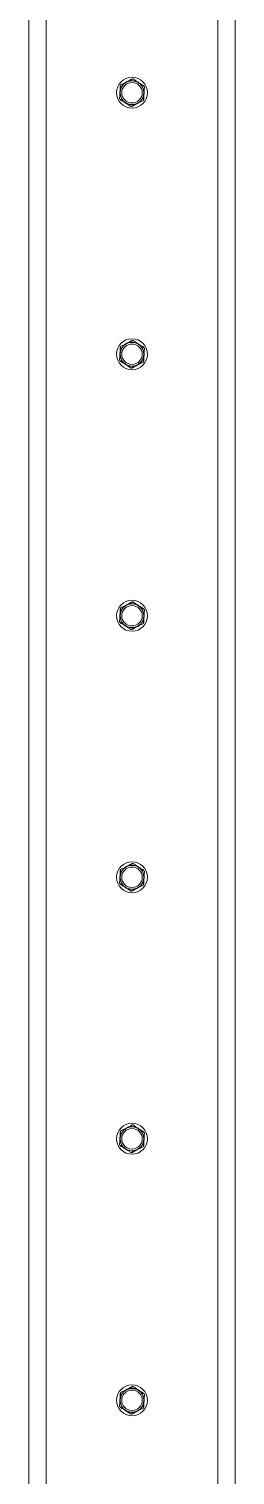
# Model space of a CAD drawing. Header units: inches. Extents: x 0.03 to 2.74, y 0.01 to 1.91.
# Drawn here: x 1.4611 to 1.4857, y 1.0549 to 1.2277 of the extents above; entities that cross this region are included whole.
import ezdxf

# ---------------------------------------------------------------- set-up
doc = ezdxf.new("R2010")
doc.units = ezdxf.units.IN
doc.header["$MEASUREMENT"] = 0

msp = doc.modelspace()

# ---------------------------------------------------------------- linework, layer by layer
at = {"color": 7, "linetype": 'Continuous', "lineweight": 15}
for p, q in [((1.46107, 0.91025), (1.46107, 1.33733)), ((1.46312, 0.91025), (1.46312, 1.33733)), ((1.48362, 0.91025), (1.48362, 1.33733)), ((1.48567, 0.91025), (1.48567, 1.33733)), ((1.47339, 1.22178), (1.47344, 1.22175)), ((1.47194, 1.22096), (1.472, 1.22099)), ((1.47335, 1.21846), (1.4733, 1.21849)), ((1.4748, 1.21928), (1.47474, 1.21925)), ((1.47194, 1.18971), (1.472, 1.18974)), ((1.47339, 1.19053), (1.47344, 1.1905)), ((1.47335, 1.18721), (1.4733, 1.18724)), ((1.4748, 1.18803), (1.47474, 1.188)), ((1.47194, 1.15846), (1.472, 1.15849)), ((1.47339, 1.15928), (1.47344, 1.15925)), ((1.4748, 1.15678), (1.47474, 1.15675)), ((1.47335, 1.15596), (1.4733, 1.15599)), ((1.47194, 1.12721), (1.472, 1.12724)), ((1.47339, 1.12803), (1.47344, 1.128)), ((1.4748, 1.12553), (1.47474, 1.1255)), ((1.47335, 1.12471), (1.4733, 1.12474)), ((1.47194, 1.09596), (1.472, 1.09599)), ((1.47339, 1.09678), (1.47344, 1.09675)), ((1.4748, 1.09428), (1.47474, 1.09425)), ((1.47335, 1.09346), (1.4733, 1.09349)), ((1.47194, 1.06471), (1.472, 1.06474)), ((1.47339, 1.06553), (1.47344, 1.0655)), ((1.4748, 1.06303), (1.47474, 1.063)), ((1.47335, 1.06221), (1.4733, 1.06224))]:
    msp.add_line(p, q, dxfattribs=at)
for centre, radius in [((1.47337, 1.22012), 0.00185), ((1.47337, 1.22012), 0.00142), ((1.47337, 1.22012), 0.00122), ((1.47337, 1.18887), 0.00185), ((1.47337, 1.18887), 0.00142), ((1.47337, 1.18887), 0.00122), ((1.47337, 1.15762), 0.00185), ((1.47337, 1.15762), 0.00142), ((1.47337, 1.15762), 0.00122), ((1.47337, 1.12637), 0.00185), ((1.47337, 1.12637), 0.00142), ((1.47337, 1.12637), 0.00122), ((1.47337, 1.09512), 0.00185), ((1.47337, 1.09512), 0.00142), ((1.47337, 1.09512), 0.00122), ((1.47337, 1.06387), 0.00185), ((1.47337, 1.06387), 0.00142), ((1.47337, 1.06387), 0.00122)]:
    msp.add_circle(centre, radius, dxfattribs=at)
for centre, start, end in [((1.47337, 1.22012), 175.7206, 235.7206), ((1.47337, 1.22012), 115.7206, 175.7206), ((1.47337, 1.22012), 55.7206, 115.7206), ((1.47337, 1.22012), 295.7206, 355.7206), ((1.47337, 1.22012), 355.7206, 55.7206), ((1.47337, 1.22012), 235.7206, 295.7206), ((1.47337, 1.18887), 175.7206, 235.7206), ((1.47337, 1.18887), 115.7206, 175.7206), ((1.47337, 1.18887), 55.7206, 115.7206), ((1.47337, 1.18887), 355.7206, 55.7206), ((1.47337, 1.18887), 235.7206, 295.7206), ((1.47337, 1.18887), 295.7206, 355.7206), ((1.47337, 1.15762), 115.7206, 175.7206), ((1.47337, 1.15762), 55.7206, 115.7206), ((1.47337, 1.15762), 355.7206, 55.7206), ((1.47337, 1.15762), 175.7206, 235.7206), ((1.47337, 1.15762), 235.7206, 295.7206), ((1.47337, 1.15762), 295.7206, 355.7206), ((1.47337, 1.12637), 115.7206, 175.7206), ((1.47337, 1.12637), 55.7206, 115.7206), ((1.47337, 1.12637), 355.7206, 55.7206), ((1.47337, 1.12637), 175.7206, 235.7206), ((1.47337, 1.12637), 235.7206, 295.7206), ((1.47337, 1.12637), 295.7206, 355.7206), ((1.47337, 1.09512), 115.7206, 175.7206), ((1.47337, 1.09512), 55.7206, 115.7206), ((1.47337, 1.09512), 355.7206, 55.7206), ((1.47337, 1.09512), 175.7206, 235.7206), ((1.47337, 1.09512), 235.7206, 295.7206), ((1.47337, 1.09512), 295.7206, 355.7206), ((1.47337, 1.06387), 115.7206, 175.7206), ((1.47337, 1.06387), 55.7206, 115.7206), ((1.47337, 1.06387), 355.7206, 55.7206), ((1.47337, 1.06387), 175.7206, 235.7206), ((1.47337, 1.06387), 295.7206, 355.7206), ((1.47337, 1.06387), 235.7206, 295.7206)]:
    msp.add_arc(centre, 0.00144, start, end, dxfattribs=at)
for points, knots in [([(1.4727, 1.22139), (1.47271, 1.2214), (1.47277, 1.22143), (1.47288, 1.22149), (1.47307, 1.2216), (1.47323, 1.22169), (1.47334, 1.22175), (1.47339, 1.22178)], [0, 0, 0, 0, 0.015169, 0.258658, 0.503851, 0.813374, 1, 1, 1, 1]), ([(1.47349, 1.22177), (1.4734, 1.22173), (1.47325, 1.22166), (1.47303, 1.22155), (1.47287, 1.22148), (1.47278, 1.22143), (1.47275, 1.22141)], [0, 0, 0, 0, 0.371203, 0.620986, 0.873292, 1, 1, 1, 1]), ([(1.47349, 1.22177), (1.47358, 1.22172), (1.47374, 1.2216), (1.47394, 1.22147), (1.47409, 1.22137), (1.47415, 1.22133), (1.47418, 1.22131)], [0, 0, 0, 0, 0.371402, 0.746108, 0.872941, 1, 1, 1, 1]), ([(1.47194, 1.22023), (1.47194, 1.22021), (1.47193, 1.22012), (1.47192, 1.21998), (1.47191, 1.21978), (1.47189, 1.21959), (1.47188, 1.21946), (1.47188, 1.2194)], [0, 0, 0, 0, 0.070002, 0.299772, 0.530804, 0.765012, 1, 1, 1, 1]), ([(1.47193, 1.22013), (1.47194, 1.22017), (1.47194, 1.22025), (1.47194, 1.22042), (1.47194, 1.22066), (1.47194, 1.22086), (1.47194, 1.22096)], [0, 0, 0, 0, 0.134092, 0.268456, 0.632398, 1, 1, 1, 1]), ([(1.472, 1.22105), (1.472, 1.22099), (1.47199, 1.22085), (1.47197, 1.22065), (1.47195, 1.22044), (1.47194, 1.2203), (1.47194, 1.22023)], [0, 0, 0, 0, 0.247269, 0.495363, 0.746874, 1, 1, 1, 1]), ([(1.47275, 1.22141), (1.47273, 1.22141), (1.47265, 1.22137), (1.47252, 1.2213), (1.47235, 1.22122), (1.47217, 1.22114), (1.47206, 1.22108), (1.472, 1.22105)], [0, 0, 0, 0, 0.070002, 0.299772, 0.530804, 0.765012, 1, 1, 1, 1]), ([(1.4741, 1.22136), (1.47412, 1.22135), (1.47419, 1.2213), (1.47432, 1.22123), (1.47448, 1.22113), (1.47465, 1.22103), (1.47476, 1.22097), (1.47481, 1.22094)], [0, 0, 0, 0, 0.070002, 0.299772, 0.530804, 0.765012, 1, 1, 1, 1]), ([(1.47418, 1.22131), (1.47422, 1.22128), (1.47431, 1.22122), (1.47444, 1.22113), (1.47457, 1.22104), (1.47471, 1.22094), (1.47481, 1.22088), (1.47486, 1.22084)], [0, 0, 0, 0, 0.188597, 0.377935, 0.569281, 0.761182, 1, 1, 1, 1]), ([(1.47474, 1.21919), (1.47474, 1.21925), (1.47475, 1.21939), (1.47477, 1.21959), (1.47479, 1.2198), (1.4748, 1.21994), (1.4748, 1.22001)], [0, 0, 0, 0, 0.247269, 0.495363, 0.746874, 1, 1, 1, 1]), ([(1.4748, 1.22001), (1.4748, 1.22003), (1.47481, 1.22012), (1.47482, 1.22027), (1.47483, 1.22046), (1.47485, 1.22065), (1.47486, 1.22078), (1.47486, 1.22084)], [0, 0, 0, 0, 0.070002, 0.299772, 0.530804, 0.765012, 1, 1, 1, 1]), ([(1.4748, 1.21928), (1.4748, 1.21931), (1.4748, 1.21938), (1.4748, 1.21955), (1.4748, 1.21979), (1.4748, 1.22), (1.47481, 1.22011)], [0, 0, 0, 0, 0.128582, 0.257262, 0.626389, 1, 1, 1, 1]), ([(1.47188, 1.2194), (1.47196, 1.21934), (1.47213, 1.21923), (1.47233, 1.21909), (1.47247, 1.21899), (1.47253, 1.21895), (1.47256, 1.21893)], [0, 0, 0, 0, 0.371402, 0.746108, 0.872941, 1, 1, 1, 1]), ([(1.47264, 1.21888), (1.47262, 1.21889), (1.47255, 1.21894), (1.47242, 1.21901), (1.47226, 1.21911), (1.47209, 1.21921), (1.47198, 1.21927), (1.47193, 1.21931)], [0, 0, 0, 0, 0.070002, 0.299772, 0.530804, 0.765012, 1, 1, 1, 1]), ([(1.47256, 1.21893), (1.47261, 1.2189), (1.47269, 1.21884), (1.47282, 1.21876), (1.47296, 1.21867), (1.4731, 1.21857), (1.47319, 1.2185), (1.47325, 1.21847)], [0, 0, 0, 0, 0.188597, 0.377935, 0.569281, 0.761182, 1, 1, 1, 1]), ([(1.47325, 1.21847), (1.47334, 1.21851), (1.47349, 1.21858), (1.47371, 1.21869), (1.47387, 1.21877), (1.47396, 1.21881), (1.47399, 1.21883)], [0, 0, 0, 0, 0.371203, 0.620986, 0.873292, 1, 1, 1, 1]), ([(1.47404, 1.21885), (1.47403, 1.21885), (1.47397, 1.21881), (1.47386, 1.21875), (1.47367, 1.21864), (1.47351, 1.21855), (1.4734, 1.21849), (1.47335, 1.21846)], [0, 0, 0, 0, 0.0151694, 0.258658, 0.5038514, 0.813374, 1, 1, 1, 1]), ([(1.47399, 1.21883), (1.47401, 1.21884), (1.47409, 1.21887), (1.47422, 1.21894), (1.47439, 1.21902), (1.47457, 1.2191), (1.47468, 1.21916), (1.47474, 1.21919)], [0, 0, 0, 0, 0.070002, 0.299772, 0.530804, 0.765012, 1, 1, 1, 1]), ([(1.47194, 1.18898), (1.47194, 1.18896), (1.47193, 1.18887), (1.47192, 1.18873), (1.47191, 1.18853), (1.47189, 1.18834), (1.47188, 1.18821), (1.47188, 1.18815)], [0, 0, 0, 0, 0.070002, 0.299772, 0.530804, 0.765012, 1, 1, 1, 1]), ([(1.47193, 1.18888), (1.47194, 1.18892), (1.47194, 1.189), (1.47194, 1.18917), (1.47194, 1.18941), (1.47194, 1.18961), (1.47194, 1.18971)], [0, 0, 0, 0, 0.134092, 0.268456, 0.632398, 1, 1, 1, 1]), ([(1.472, 1.1898), (1.472, 1.18974), (1.47199, 1.1896), (1.47197, 1.1894), (1.47195, 1.18919), (1.47194, 1.18905), (1.47194, 1.18898)], [0, 0, 0, 0, 0.247269, 0.495363, 0.746874, 1, 1, 1, 1]), ([(1.47275, 1.19016), (1.47273, 1.19016), (1.47265, 1.19012), (1.47252, 1.19005), (1.47235, 1.18997), (1.47217, 1.18989), (1.47206, 1.18983), (1.472, 1.1898)], [0, 0, 0, 0, 0.070002, 0.299772, 0.530804, 0.765012, 1, 1, 1, 1]), ([(1.4727, 1.19014), (1.47271, 1.19015), (1.47277, 1.19018), (1.47288, 1.19024), (1.47307, 1.19035), (1.47323, 1.19044), (1.47334, 1.1905), (1.47339, 1.19053)], [0, 0, 0, 0, 0.015169, 0.258658, 0.503851, 0.813374, 1, 1, 1, 1]), ([(1.47349, 1.19052), (1.4734, 1.19048), (1.47325, 1.19041), (1.47303, 1.1903), (1.47287, 1.19023), (1.47278, 1.19018), (1.47275, 1.19016)], [0, 0, 0, 0, 0.371203, 0.620986, 0.873292, 1, 1, 1, 1]), ([(1.47349, 1.19052), (1.47358, 1.19047), (1.47374, 1.19035), (1.47394, 1.19022), (1.47409, 1.19012), (1.47415, 1.19008), (1.47418, 1.19006)], [0, 0, 0, 0, 0.371402, 0.746108, 0.872941, 1, 1, 1, 1]), ([(1.4741, 1.19011), (1.47412, 1.1901), (1.47419, 1.19005), (1.47432, 1.18998), (1.47448, 1.18988), (1.47465, 1.18978), (1.47476, 1.18972), (1.47481, 1.18969)], [0, 0, 0, 0, 0.070002, 0.299772, 0.530804, 0.765012, 1, 1, 1, 1]), ([(1.47418, 1.19006), (1.47422, 1.19003), (1.47431, 1.18997), (1.47444, 1.18988), (1.47457, 1.18979), (1.47471, 1.18969), (1.47481, 1.18963), (1.47486, 1.18959)], [0, 0, 0, 0, 0.188597, 0.377935, 0.569281, 0.761182, 1, 1, 1, 1]), ([(1.4748, 1.18876), (1.4748, 1.18878), (1.47481, 1.18887), (1.47482, 1.18902), (1.47483, 1.18921), (1.47485, 1.1894), (1.47486, 1.18953), (1.47486, 1.18959)], [0, 0, 0, 0, 0.070002, 0.299772, 0.530804, 0.765012, 1, 1, 1, 1]), ([(1.47188, 1.18815), (1.47196, 1.18809), (1.47213, 1.18798), (1.47233, 1.18784), (1.47247, 1.18774), (1.47253, 1.1877), (1.47256, 1.18768)], [0, 0, 0, 0, 0.371402, 0.746108, 0.872941, 1, 1, 1, 1]), ([(1.47264, 1.18763), (1.47262, 1.18764), (1.47255, 1.18769), (1.47242, 1.18776), (1.47226, 1.18786), (1.47209, 1.18796), (1.47198, 1.18802), (1.47193, 1.18806)], [0, 0, 0, 0, 0.070002, 0.299772, 0.530804, 0.765012, 1, 1, 1, 1]), ([(1.47256, 1.18768), (1.47261, 1.18765), (1.47269, 1.18759), (1.47282, 1.18751), (1.47296, 1.18742), (1.4731, 1.18732), (1.47319, 1.18725), (1.47325, 1.18722)], [0, 0, 0, 0, 0.188597, 0.377935, 0.569281, 0.761182, 1, 1, 1, 1]), ([(1.47325, 1.18722), (1.47334, 1.18726), (1.47349, 1.18733), (1.47371, 1.18744), (1.47387, 1.18752), (1.47396, 1.18756), (1.47399, 1.18758)], [0, 0, 0, 0, 0.371203, 0.620986, 0.873292, 1, 1, 1, 1]), ([(1.47404, 1.1876), (1.47403, 1.1876), (1.47397, 1.18756), (1.47386, 1.1875), (1.47367, 1.18739), (1.47351, 1.1873), (1.4734, 1.18724), (1.47335, 1.18721)], [0, 0, 0, 0, 0.0151694, 0.258658, 0.5038514, 0.813374, 1, 1, 1, 1]), ([(1.47399, 1.18758), (1.47401, 1.18759), (1.47409, 1.18762), (1.47422, 1.18769), (1.47439, 1.18777), (1.47457, 1.18785), (1.47468, 1.18791), (1.47474, 1.18794)], [0, 0, 0, 0, 0.070002, 0.299772, 0.530804, 0.765012, 1, 1, 1, 1]), ([(1.47474, 1.18794), (1.47474, 1.188), (1.47475, 1.18814), (1.47477, 1.18834), (1.47479, 1.18855), (1.4748, 1.18869), (1.4748, 1.18876)], [0, 0, 0, 0, 0.247269, 0.495363, 0.746874, 1, 1, 1, 1]), ([(1.4748, 1.18803), (1.4748, 1.18806), (1.4748, 1.18813), (1.4748, 1.1883), (1.4748, 1.18854), (1.4748, 1.18875), (1.47481, 1.18886)], [0, 0, 0, 0, 0.128582, 0.257262, 0.626389, 1, 1, 1, 1]), ([(1.47193, 1.15763), (1.47194, 1.15767), (1.47194, 1.15775), (1.47194, 1.15792), (1.47194, 1.15816), (1.47194, 1.15836), (1.47194, 1.15846)], [0, 0, 0, 0, 0.134092, 0.268456, 0.632398, 1, 1, 1, 1]), ([(1.472, 1.15855), (1.472, 1.15849), (1.47199, 1.15835), (1.47197, 1.15815), (1.47195, 1.15794), (1.47194, 1.1578), (1.47194, 1.15773)], [0, 0, 0, 0, 0.247269, 0.495363, 0.746874, 1, 1, 1, 1]), ([(1.47275, 1.15891), (1.47273, 1.15891), (1.47265, 1.15887), (1.47252, 1.1588), (1.47235, 1.15872), (1.47217, 1.15864), (1.47206, 1.15858), (1.472, 1.15855)], [0, 0, 0, 0, 0.070002, 0.299772, 0.530804, 0.765012, 1, 1, 1, 1]), ([(1.4727, 1.15889), (1.47271, 1.1589), (1.47277, 1.15893), (1.47288, 1.15899), (1.47307, 1.1591), (1.47323, 1.15919), (1.47334, 1.15925), (1.47339, 1.15928)], [0, 0, 0, 0, 0.015169, 0.258658, 0.503851, 0.813374, 1, 1, 1, 1]), ([(1.47349, 1.15927), (1.4734, 1.15923), (1.47325, 1.15916), (1.47303, 1.15905), (1.47287, 1.15898), (1.47278, 1.15893), (1.47275, 1.15891)], [0, 0, 0, 0, 0.371203, 0.620986, 0.873292, 1, 1, 1, 1]), ([(1.47349, 1.15927), (1.47358, 1.15922), (1.47374, 1.1591), (1.47394, 1.15897), (1.47409, 1.15887), (1.47415, 1.15883), (1.47418, 1.15881)], [0, 0, 0, 0, 0.371402, 0.746108, 0.872941, 1, 1, 1, 1]), ([(1.4741, 1.15886), (1.47412, 1.15885), (1.47419, 1.1588), (1.47432, 1.15873), (1.47448, 1.15863), (1.47465, 1.15853), (1.47476, 1.15847), (1.47481, 1.15844)], [0, 0, 0, 0, 0.070002, 0.299772, 0.530804, 0.765012, 1, 1, 1, 1]), ([(1.47418, 1.15881), (1.47422, 1.15878), (1.47431, 1.15872), (1.47444, 1.15863), (1.47457, 1.15854), (1.47471, 1.15844), (1.47481, 1.15838), (1.47486, 1.15834)], [0, 0, 0, 0, 0.188597, 0.377935, 0.569281, 0.761182, 1, 1, 1, 1]), ([(1.4748, 1.15751), (1.4748, 1.15753), (1.47481, 1.15762), (1.47482, 1.15777), (1.47483, 1.15796), (1.47485, 1.15815), (1.47486, 1.15828), (1.47486, 1.15834)], [0, 0, 0, 0, 0.070002, 0.299772, 0.530804, 0.765012, 1, 1, 1, 1]), ([(1.47194, 1.15773), (1.47194, 1.15771), (1.47193, 1.15762), (1.47192, 1.15748), (1.47191, 1.15728), (1.47189, 1.15709), (1.47188, 1.15696), (1.47188, 1.1569)], [0, 0, 0, 0, 0.070002, 0.299772, 0.530804, 0.765012, 1, 1, 1, 1]), ([(1.47188, 1.1569), (1.47196, 1.15684), (1.47213, 1.15673), (1.47233, 1.15659), (1.47247, 1.15649), (1.47253, 1.15645), (1.47256, 1.15643)], [0, 0, 0, 0, 0.371402, 0.746108, 0.872941, 1, 1, 1, 1]), ([(1.47264, 1.15638), (1.47262, 1.15639), (1.47255, 1.15644), (1.47242, 1.15651), (1.47226, 1.15661), (1.47209, 1.15671), (1.47198, 1.15677), (1.47193, 1.15681)], [0, 0, 0, 0, 0.070002, 0.299772, 0.530804, 0.765012, 1, 1, 1, 1]), ([(1.47256, 1.15643), (1.47261, 1.1564), (1.47269, 1.15634), (1.47282, 1.15626), (1.47296, 1.15617), (1.4731, 1.15607), (1.47319, 1.156), (1.47325, 1.15597)], [0, 0, 0, 0, 0.188597, 0.377935, 0.569281, 0.761182, 1, 1, 1, 1]), ([(1.47325, 1.15597), (1.47334, 1.15601), (1.47349, 1.15608), (1.47371, 1.15619), (1.47387, 1.15627), (1.47396, 1.15631), (1.47399, 1.15633)], [0, 0, 0, 0, 0.371203, 0.620986, 0.873292, 1, 1, 1, 1]), ([(1.47404, 1.15635), (1.47403, 1.15635), (1.47397, 1.15631), (1.47386, 1.15625), (1.47367, 1.15614), (1.47351, 1.15605), (1.4734, 1.15599), (1.47335, 1.15596)], [0, 0, 0, 0, 0.0151694, 0.258658, 0.5038514, 0.813374, 1, 1, 1, 1]), ([(1.47399, 1.15633), (1.47401, 1.15634), (1.47409, 1.15637), (1.47422, 1.15644), (1.47439, 1.15652), (1.47457, 1.1566), (1.47468, 1.15666), (1.47474, 1.15669)], [0, 0, 0, 0, 0.070002, 0.299772, 0.530804, 0.765012, 1, 1, 1, 1]), ([(1.47474, 1.15669), (1.47474, 1.15675), (1.47475, 1.15689), (1.47477, 1.15709), (1.47479, 1.1573), (1.4748, 1.15744), (1.4748, 1.15751)], [0, 0, 0, 0, 0.247269, 0.495363, 0.746874, 1, 1, 1, 1]), ([(1.4748, 1.15678), (1.4748, 1.15681), (1.4748, 1.15688), (1.4748, 1.15705), (1.4748, 1.15729), (1.4748, 1.1575), (1.47481, 1.15761)], [0, 0, 0, 0, 0.128582, 0.257262, 0.626389, 1, 1, 1, 1]), ([(1.47193, 1.12638), (1.47194, 1.12642), (1.47194, 1.1265), (1.47194, 1.12667), (1.47194, 1.12691), (1.47194, 1.12711), (1.47194, 1.12721)], [0, 0, 0, 0, 0.134092, 0.268456, 0.632398, 1, 1, 1, 1]), ([(1.472, 1.1273), (1.472, 1.12724), (1.47199, 1.1271), (1.47197, 1.1269), (1.47195, 1.12669), (1.47194, 1.12655), (1.47194, 1.12648)], [0, 0, 0, 0, 0.247269, 0.495363, 0.746874, 1, 1, 1, 1]), ([(1.47275, 1.12766), (1.47273, 1.12766), (1.47265, 1.12762), (1.47252, 1.12755), (1.47235, 1.12747), (1.47217, 1.12739), (1.47206, 1.12733), (1.472, 1.1273)], [0, 0, 0, 0, 0.070002, 0.299772, 0.530804, 0.765012, 1, 1, 1, 1]), ([(1.4727, 1.12764), (1.47271, 1.12765), (1.47277, 1.12768), (1.47288, 1.12774), (1.47307, 1.12785), (1.47323, 1.12794), (1.47334, 1.128), (1.47339, 1.12803)], [0, 0, 0, 0, 0.015169, 0.258658, 0.503851, 0.813374, 1, 1, 1, 1]), ([(1.47349, 1.12802), (1.4734, 1.12798), (1.47325, 1.12791), (1.47303, 1.1278), (1.47287, 1.12773), (1.47278, 1.12768), (1.47275, 1.12766)], [0, 0, 0, 0, 0.371203, 0.620986, 0.873292, 1, 1, 1, 1]), ([(1.47349, 1.12802), (1.47358, 1.12797), (1.47374, 1.12785), (1.47394, 1.12772), (1.47409, 1.12762), (1.47415, 1.12758), (1.47418, 1.12756)], [0, 0, 0, 0, 0.371402, 0.746108, 0.872941, 1, 1, 1, 1]), ([(1.4741, 1.12761), (1.47412, 1.1276), (1.47419, 1.12755), (1.47432, 1.12748), (1.47448, 1.12738), (1.47465, 1.12728), (1.47476, 1.12722), (1.47481, 1.12719)], [0, 0, 0, 0, 0.070002, 0.299772, 0.530804, 0.765012, 1, 1, 1, 1]), ([(1.47418, 1.12756), (1.47422, 1.12753), (1.47431, 1.12747), (1.47444, 1.12738), (1.47457, 1.12729), (1.47471, 1.12719), (1.47481, 1.12713), (1.47486, 1.12709)], [0, 0, 0, 0, 0.188597, 0.377935, 0.569281, 0.761182, 1, 1, 1, 1]), ([(1.4748, 1.12626), (1.4748, 1.12628), (1.47481, 1.12637), (1.47482, 1.12652), (1.47483, 1.12671), (1.47485, 1.1269), (1.47486, 1.12703), (1.47486, 1.12709)], [0, 0, 0, 0, 0.070002, 0.299772, 0.530804, 0.765012, 1, 1, 1, 1]), ([(1.47194, 1.12648), (1.47194, 1.12646), (1.47193, 1.12637), (1.47192, 1.12623), (1.47191, 1.12603), (1.47189, 1.12584), (1.47188, 1.12571), (1.47188, 1.12565)], [0, 0, 0, 0, 0.070002, 0.299772, 0.530804, 0.765012, 1, 1, 1, 1]), ([(1.47188, 1.12565), (1.47196, 1.12559), (1.47213, 1.12548), (1.47233, 1.12534), (1.47247, 1.12524), (1.47253, 1.1252), (1.47256, 1.12518)], [0, 0, 0, 0, 0.371402, 0.746108, 0.872941, 1, 1, 1, 1]), ([(1.47264, 1.12513), (1.47262, 1.12514), (1.47255, 1.12519), (1.47242, 1.12526), (1.47226, 1.12536), (1.47209, 1.12546), (1.47198, 1.12552), (1.47193, 1.12556)], [0, 0, 0, 0, 0.070002, 0.299772, 0.530804, 0.765012, 1, 1, 1, 1]), ([(1.47256, 1.12518), (1.47261, 1.12515), (1.47269, 1.12509), (1.47282, 1.12501), (1.47296, 1.12492), (1.4731, 1.12482), (1.47319, 1.12475), (1.47325, 1.12472)], [0, 0, 0, 0, 0.188597, 0.377935, 0.569281, 0.761182, 1, 1, 1, 1]), ([(1.47325, 1.12472), (1.47334, 1.12476), (1.47349, 1.12483), (1.47371, 1.12494), (1.47387, 1.12502), (1.47396, 1.12506), (1.47399, 1.12508)], [0, 0, 0, 0, 0.371203, 0.620986, 0.873292, 1, 1, 1, 1]), ([(1.47404, 1.1251), (1.47403, 1.1251), (1.47397, 1.12506), (1.47386, 1.125), (1.47367, 1.12489), (1.47351, 1.1248), (1.4734, 1.12474), (1.47335, 1.12471)], [0, 0, 0, 0, 0.0151694, 0.258658, 0.5038514, 0.813374, 1, 1, 1, 1]), ([(1.47399, 1.12508), (1.47401, 1.12509), (1.47409, 1.12512), (1.47422, 1.12519), (1.47439, 1.12527), (1.47457, 1.12535), (1.47468, 1.12541), (1.47474, 1.12544)], [0, 0, 0, 0, 0.070002, 0.299772, 0.530804, 0.765012, 1, 1, 1, 1]), ([(1.47474, 1.12544), (1.47474, 1.1255), (1.47475, 1.12564), (1.47477, 1.12584), (1.47479, 1.12605), (1.4748, 1.12619), (1.4748, 1.12626)], [0, 0, 0, 0, 0.247269, 0.495363, 0.746874, 1, 1, 1, 1]), ([(1.4748, 1.12553), (1.4748, 1.12556), (1.4748, 1.12563), (1.4748, 1.1258), (1.4748, 1.12604), (1.4748, 1.12625), (1.47481, 1.12636)], [0, 0, 0, 0, 0.128582, 0.257262, 0.626389, 1, 1, 1, 1]), ([(1.47193, 1.09513), (1.47194, 1.09517), (1.47194, 1.09525), (1.47194, 1.09542), (1.47194, 1.09566), (1.47194, 1.09586), (1.47194, 1.09596)], [0, 0, 0, 0, 0.134092, 0.268456, 0.632398, 1, 1, 1, 1]), ([(1.472, 1.09605), (1.472, 1.09599), (1.47199, 1.09585), (1.47197, 1.09565), (1.47195, 1.09544), (1.47194, 1.0953), (1.47194, 1.09523)], [0, 0, 0, 0, 0.247269, 0.495363, 0.746874, 1, 1, 1, 1]), ([(1.47275, 1.09641), (1.47273, 1.09641), (1.47265, 1.09637), (1.47252, 1.0963), (1.47235, 1.09622), (1.47217, 1.09614), (1.47206, 1.09608), (1.472, 1.09605)], [0, 0, 0, 0, 0.070002, 0.299772, 0.530804, 0.765012, 1, 1, 1, 1]), ([(1.4727, 1.09639), (1.47271, 1.0964), (1.47277, 1.09643), (1.47288, 1.09649), (1.47307, 1.0966), (1.47323, 1.09669), (1.47334, 1.09675), (1.47339, 1.09678)], [0, 0, 0, 0, 0.015169, 0.258658, 0.503851, 0.813374, 1, 1, 1, 1]), ([(1.47349, 1.09677), (1.4734, 1.09673), (1.47325, 1.09666), (1.47303, 1.09655), (1.47287, 1.09648), (1.47278, 1.09643), (1.47275, 1.09641)], [0, 0, 0, 0, 0.371203, 0.620986, 0.873292, 1, 1, 1, 1]), ([(1.47349, 1.09677), (1.47358, 1.09672), (1.47374, 1.0966), (1.47394, 1.09647), (1.47409, 1.09637), (1.47415, 1.09633), (1.47418, 1.09631)], [0, 0, 0, 0, 0.371402, 0.746108, 0.872941, 1, 1, 1, 1]), ([(1.4741, 1.09636), (1.47412, 1.09635), (1.47419, 1.0963), (1.47432, 1.09623), (1.47448, 1.09613), (1.47465, 1.09603), (1.47476, 1.09597), (1.47481, 1.09594)], [0, 0, 0, 0, 0.070002, 0.299772, 0.530804, 0.765012, 1, 1, 1, 1]), ([(1.47418, 1.09631), (1.47422, 1.09628), (1.47431, 1.09622), (1.47444, 1.09613), (1.47457, 1.09604), (1.47471, 1.09594), (1.47481, 1.09588), (1.47486, 1.09584)], [0, 0, 0, 0, 0.188597, 0.377935, 0.569281, 0.761182, 1, 1, 1, 1]), ([(1.4748, 1.09501), (1.4748, 1.09503), (1.47481, 1.09512), (1.47482, 1.09527), (1.47483, 1.09546), (1.47485, 1.09565), (1.47486, 1.09578), (1.47486, 1.09584)], [0, 0, 0, 0, 0.070002, 0.299772, 0.530804, 0.765012, 1, 1, 1, 1]), ([(1.47194, 1.09523), (1.47194, 1.09521), (1.47193, 1.09512), (1.47192, 1.09498), (1.47191, 1.09478), (1.47189, 1.09459), (1.47188, 1.09446), (1.47188, 1.0944)], [0, 0, 0, 0, 0.070002, 0.299772, 0.530804, 0.765012, 1, 1, 1, 1]), ([(1.47188, 1.0944), (1.47196, 1.09434), (1.47213, 1.09423), (1.47233, 1.09409), (1.47247, 1.09399), (1.47253, 1.09395), (1.47256, 1.09393)], [0, 0, 0, 0, 0.371402, 0.746108, 0.872941, 1, 1, 1, 1]), ([(1.47264, 1.09388), (1.47262, 1.09389), (1.47255, 1.09394), (1.47242, 1.09401), (1.47226, 1.09411), (1.47209, 1.09421), (1.47198, 1.09427), (1.47193, 1.09431)], [0, 0, 0, 0, 0.070002, 0.299772, 0.530804, 0.765012, 1, 1, 1, 1]), ([(1.47256, 1.09393), (1.47261, 1.0939), (1.47269, 1.09384), (1.47282, 1.09376), (1.47296, 1.09367), (1.4731, 1.09357), (1.47319, 1.0935), (1.47325, 1.09347)], [0, 0, 0, 0, 0.188597, 0.377935, 0.569281, 0.761182, 1, 1, 1, 1]), ([(1.47399, 1.09383), (1.47401, 1.09384), (1.47409, 1.09387), (1.47422, 1.09394), (1.47439, 1.09402), (1.47457, 1.0941), (1.47468, 1.09416), (1.47474, 1.09419)], [0, 0, 0, 0, 0.070002, 0.299772, 0.530804, 0.765012, 1, 1, 1, 1]), ([(1.47474, 1.09419), (1.47474, 1.09425), (1.47475, 1.09439), (1.47477, 1.09459), (1.47479, 1.0948), (1.4748, 1.09494), (1.4748, 1.09501)], [0, 0, 0, 0, 0.247269, 0.495363, 0.746874, 1, 1, 1, 1]), ([(1.4748, 1.09428), (1.4748, 1.09431), (1.4748, 1.09438), (1.4748, 1.09455), (1.4748, 1.09479), (1.4748, 1.095), (1.47481, 1.09511)], [0, 0, 0, 0, 0.128582, 0.257262, 0.626389, 1, 1, 1, 1]), ([(1.47325, 1.09347), (1.47334, 1.09351), (1.47349, 1.09358), (1.47371, 1.09369), (1.47387, 1.09377), (1.47396, 1.09381), (1.47399, 1.09383)], [0, 0, 0, 0, 0.371203, 0.620986, 0.873292, 1, 1, 1, 1]), ([(1.47404, 1.09385), (1.47403, 1.09385), (1.47397, 1.09381), (1.47386, 1.09375), (1.47367, 1.09364), (1.47351, 1.09355), (1.4734, 1.09349), (1.47335, 1.09346)], [0, 0, 0, 0, 0.015169, 0.258658, 0.503851, 0.813374, 1, 1, 1, 1]), ([(1.47193, 1.06388), (1.47194, 1.06392), (1.47194, 1.064), (1.47194, 1.06417), (1.47194, 1.06441), (1.47194, 1.06461), (1.47194, 1.06471)], [0, 0, 0, 0, 0.134092, 0.268456, 0.632398, 1, 1, 1, 1]), ([(1.472, 1.0648), (1.472, 1.06474), (1.47199, 1.0646), (1.47197, 1.0644), (1.47195, 1.06419), (1.47194, 1.06405), (1.47194, 1.06398)], [0, 0, 0, 0, 0.247269, 0.495363, 0.746874, 1, 1, 1, 1]), ([(1.47275, 1.06516), (1.47273, 1.06516), (1.47265, 1.06512), (1.47252, 1.06505), (1.47235, 1.06497), (1.47217, 1.06489), (1.47206, 1.06483), (1.472, 1.0648)], [0, 0, 0, 0, 0.070002, 0.299772, 0.530804, 0.765012, 1, 1, 1, 1]), ([(1.4727, 1.06514), (1.47271, 1.06515), (1.47277, 1.06518), (1.47288, 1.06524), (1.47307, 1.06535), (1.47323, 1.06544), (1.47334, 1.0655), (1.47339, 1.06553)], [0, 0, 0, 0, 0.015169, 0.258658, 0.503851, 0.813374, 1, 1, 1, 1]), ([(1.47349, 1.06552), (1.4734, 1.06548), (1.47325, 1.06541), (1.47303, 1.0653), (1.47287, 1.06523), (1.47278, 1.06518), (1.47275, 1.06516)], [0, 0, 0, 0, 0.371203, 0.620986, 0.873292, 1, 1, 1, 1]), ([(1.47349, 1.06552), (1.47358, 1.06547), (1.47374, 1.06535), (1.47394, 1.06522), (1.47409, 1.06512), (1.47415, 1.06508), (1.47418, 1.06506)], [0, 0, 0, 0, 0.371402, 0.746108, 0.872941, 1, 1, 1, 1]), ([(1.4741, 1.06511), (1.47412, 1.0651), (1.47419, 1.06505), (1.47432, 1.06498), (1.47448, 1.06488), (1.47465, 1.06478), (1.47476, 1.06472), (1.47481, 1.06469)], [0, 0, 0, 0, 0.070002, 0.299772, 0.530804, 0.765012, 1, 1, 1, 1]), ([(1.47418, 1.06506), (1.47422, 1.06503), (1.47431, 1.06497), (1.47444, 1.06488), (1.47457, 1.06479), (1.47471, 1.06469), (1.47481, 1.06463), (1.47486, 1.06459)], [0, 0, 0, 0, 0.188597, 0.377935, 0.569281, 0.761182, 1, 1, 1, 1]), ([(1.4748, 1.06376), (1.4748, 1.06378), (1.47481, 1.06387), (1.47482, 1.06402), (1.47483, 1.06421), (1.47485, 1.0644), (1.47486, 1.06453), (1.47486, 1.06459)], [0, 0, 0, 0, 0.070002, 0.299772, 0.530804, 0.765012, 1, 1, 1, 1]), ([(1.47194, 1.06398), (1.47194, 1.06396), (1.47193, 1.06387), (1.47192, 1.06373), (1.47191, 1.06353), (1.47189, 1.06334), (1.47188, 1.06321), (1.47188, 1.06315)], [0, 0, 0, 0, 0.070002, 0.299772, 0.530804, 0.765012, 1, 1, 1, 1]), ([(1.47188, 1.06315), (1.47196, 1.06309), (1.47213, 1.06298), (1.47233, 1.06284), (1.47247, 1.06274), (1.47253, 1.0627), (1.47256, 1.06268)], [0, 0, 0, 0, 0.371402, 0.746108, 0.872941, 1, 1, 1, 1]), ([(1.47264, 1.06263), (1.47262, 1.06264), (1.47255, 1.06269), (1.47242, 1.06276), (1.47226, 1.06286), (1.47209, 1.06296), (1.47198, 1.06302), (1.47193, 1.06306)], [0, 0, 0, 0, 0.070002, 0.299772, 0.530804, 0.765012, 1, 1, 1, 1]), ([(1.47399, 1.06258), (1.47401, 1.06259), (1.47409, 1.06262), (1.47422, 1.06269), (1.47439, 1.06277), (1.47457, 1.06285), (1.47468, 1.06291), (1.47474, 1.06294)], [0, 0, 0, 0, 0.070002, 0.299772, 0.530804, 0.765012, 1, 1, 1, 1]), ([(1.47474, 1.06294), (1.47474, 1.063), (1.47475, 1.06314), (1.47477, 1.06334), (1.47479, 1.06355), (1.4748, 1.06369), (1.4748, 1.06376)], [0, 0, 0, 0, 0.247269, 0.495363, 0.746874, 1, 1, 1, 1]), ([(1.4748, 1.06303), (1.4748, 1.06306), (1.4748, 1.06313), (1.4748, 1.0633), (1.4748, 1.06354), (1.4748, 1.06375), (1.47481, 1.06386)], [0, 0, 0, 0, 0.128582, 0.257262, 0.626389, 1, 1, 1, 1]), ([(1.47256, 1.06268), (1.47261, 1.06265), (1.47269, 1.06259), (1.47282, 1.06251), (1.47296, 1.06242), (1.4731, 1.06232), (1.47319, 1.06225), (1.47325, 1.06222)], [0, 0, 0, 0, 0.188597, 0.377935, 0.569281, 0.761182, 1, 1, 1, 1]), ([(1.47325, 1.06222), (1.47334, 1.06226), (1.47349, 1.06233), (1.47371, 1.06244), (1.47387, 1.06252), (1.47396, 1.06256), (1.47399, 1.06258)], [0, 0, 0, 0, 0.371203, 0.620986, 0.873292, 1, 1, 1, 1]), ([(1.47404, 1.0626), (1.47403, 1.0626), (1.47397, 1.06256), (1.47386, 1.0625), (1.47367, 1.06239), (1.47351, 1.0623), (1.4734, 1.06224), (1.47335, 1.06221)], [0, 0, 0, 0, 0.015169, 0.258658, 0.503851, 0.813374, 1, 1, 1, 1])]:
    msp.add_open_spline(points, degree=3, knots=knots, dxfattribs=at)

doc.saveas('drawing.dxf')
